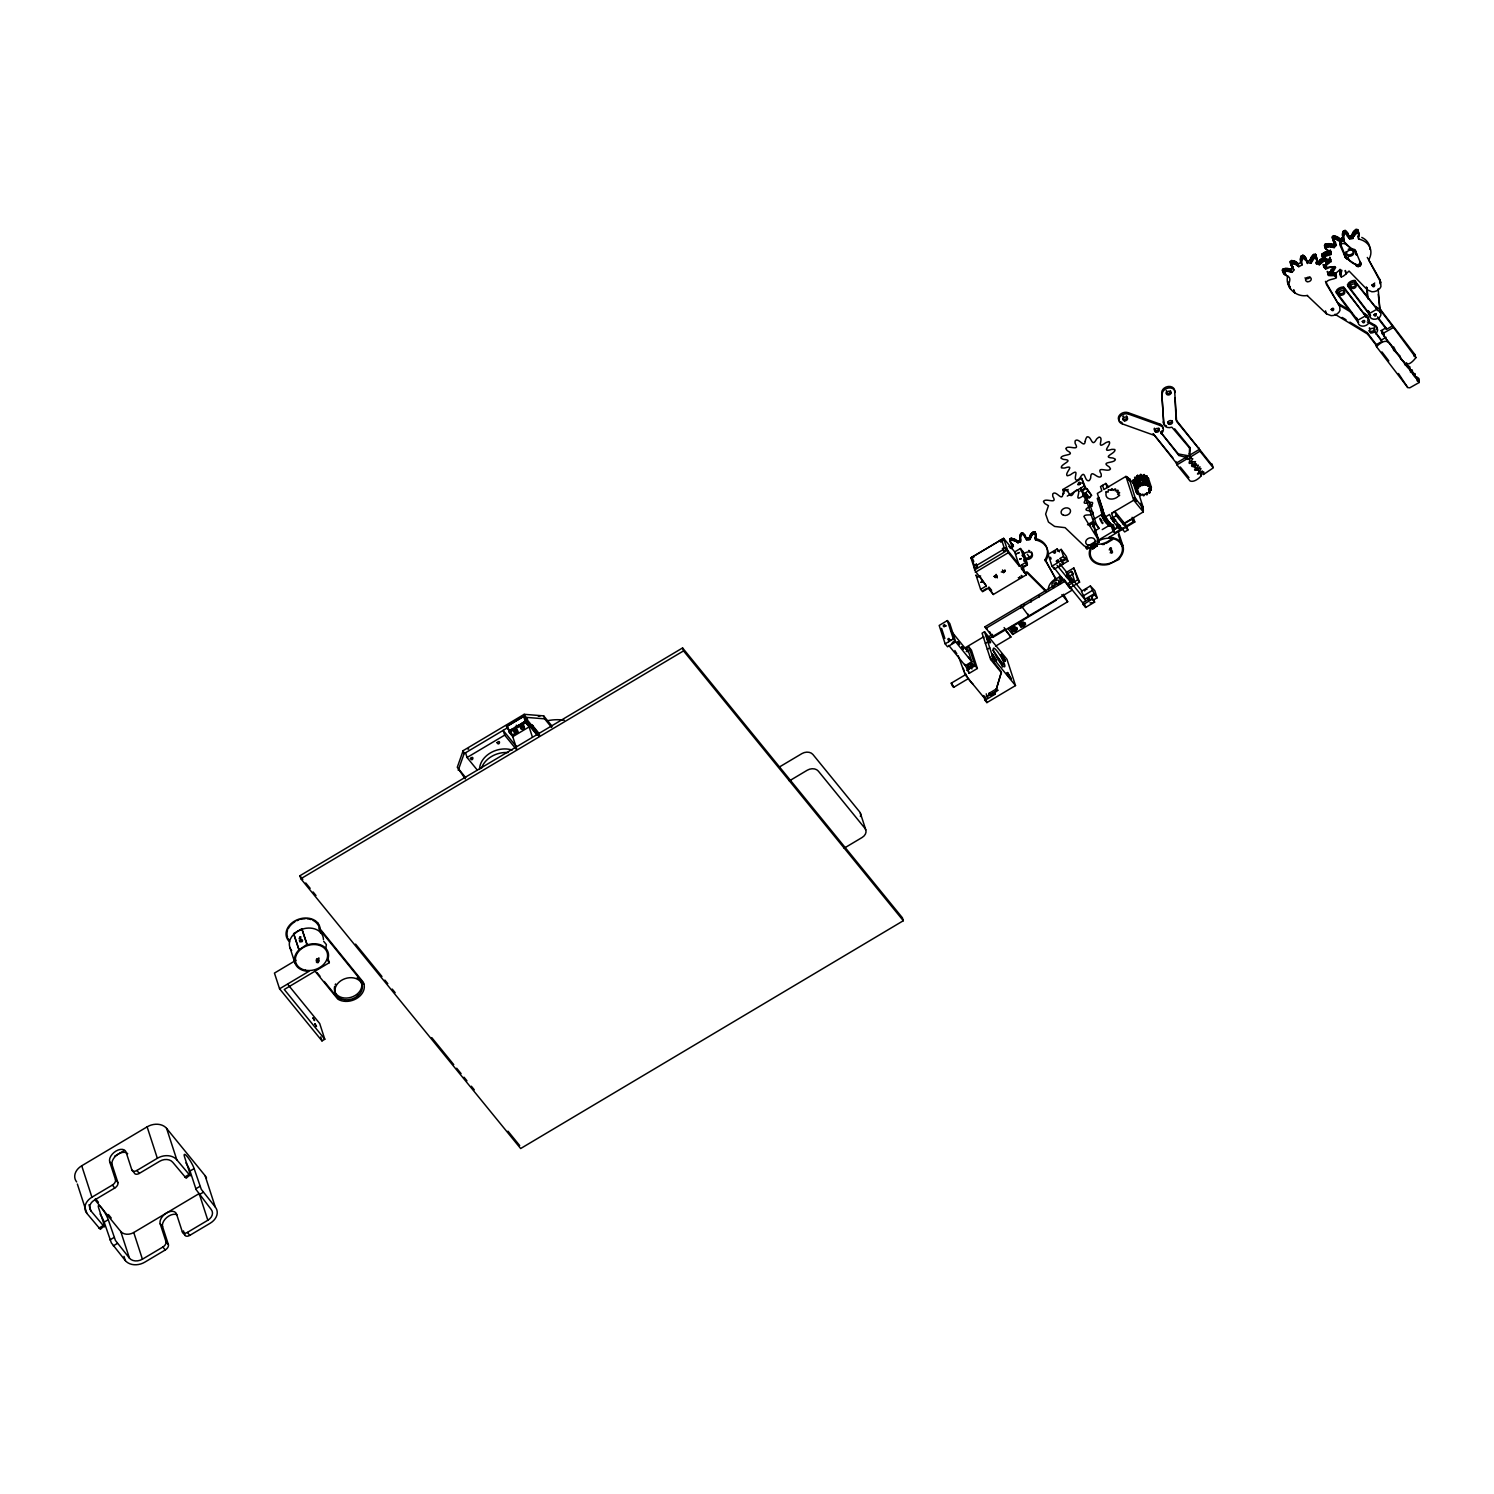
<?xml version="1.0" encoding="UTF-8"?>
<svg xmlns="http://www.w3.org/2000/svg" width="1494" height="1494" viewBox="0 0 1494 1494"><rect width="100%" height="100%" fill="white"/><g stroke="black" fill="none" stroke-linecap="round" stroke-linejoin="round"><path stroke-width="1.5" d="M1290.2 261.357L1291.843 267.258L1294.234 269.928L1292.03 272.356L1291.077 269.387L1293.281 266.959C1284.616 260.572 1298.473 257.958 1298.753 266.679L1301.909 265.054L1300.471 260.143M531.845 725.729L533.041 725.542M1340.435 269.966C1338.605 282.385 1345.048 274.672 1349.045 271.03L1367.365 289.873L1371.903 291.778A7.806 5.976 -18 0 0 1380.904 286.699L1380.717 282.347L1368.691 259.881A20.58 15.743 -18 0 0 1358.644 239.059C1359.521 219.991 1350.875 252.094 1345.067 230.412C1339.576 231.421 1345.87 238.779 1339.95 239.04L1333.544 235.66L1334.497 238.629L1340.921 242.009L1340.417 245.968L1345.59 257.827L1358.681 266.474L1360.978 263.952L1355.992 252.056M1022.494 532.854L1026.509 539.876L1029.964 539.502L1029.478 538.027L1026.023 538.4L1022.512 532.854L1020.458 534.161L1020.066 538.643M1020.551 540.137L1020.85 533.339M1342.452 235.324L1344.04 240.497L1343.423 230.879M965.778 674.522L951.248 683.169L951.939 685.279L953.639 687.352L968.168 678.706M995.826 661.244L991.867 654.671L992.109 656.352M1004.752 661.151L1000.812 654.577L1001.055 656.258M1307.175 295.495L1326.504 313.852L1331.117 315.645A7.806 5.976 -18 0 0 1339.987 310.416L1339.688 306.083L1326.429 284.327C1324.057 277.716 1341.799 280.162 1334.142 275.512L1333.19 272.562L1335.524 273.383L1334.553 275.307M1035.734 535.618C1036.593 528.409 1029.123 533.601 1029.478 538.027M1055.716 579.149L1045.819 560.736A20.58 15.743 -18 0 0 1035.622 539.969L1034.968 531.808M1297.8 263.728C1303.478 263.747 1297.95 256.576 1302.619 255.362C1306.82 255.269 1305.009 263.187 1310.014 260.329L1312.778 255.213L1315.598 254.335L1317.26 259.788L1316.401 263.766L1319.389 264.737C1335.86 250.824 1317.166 274.149 1329.343 267.519C1344.6 265.596 1316.419 277.193 1334.142 275.512M1317.148 258.91L1314.925 257.155L1310.966 263.28C1306.727 264.083 1300.396 250.899 1301.909 265.054M1352.985 238.573C1348.428 233.792 1359.615 224.399 1358.195 233.699M1198.898 447.901L1199.962 451.151L1213.277 467.865L1203.51 474.476L1203.865 472.029L1199.271 472.141L1200.989 468.5L1196.563 468.911L1198.393 465.194L1193.669 465.362L1195.499 461.646L1190.793 461.833L1192.81 458.789L1190.27 458.191L1189.205 454.942L1189.672 447.248L1174.658 428.815M1190.158 448.723L1189.766 455.11L1199.383 449.377L1176.6 421.42L1174.639 391.017A6.574 5.024 -18 0 0 1168.14 386.498A6.574 5.024 -18 0 0 1161.753 392.735L1163.733 423.325A6.574 5.024 -18 0 0 1171.875 427.191L1190.158 448.723L1189.672 447.248M1189.28 453.616L1191.054 457.743M1330.706 259.62L1323.479 258.779L1321.704 254.111M1322.676 257.061C1343.648 252.15 1317.708 246.809 1323.479 258.779M1315.934 255.1L1315.971 259.526M320.631 933.078L320.146 929.007L363.359 982.305A15.967 12.213 -18 0 1 363.714 984.173M1330.949 270.844L1331.173 269.555L1333.096 275.326M974.013 557.057L973.64 555.88L972.389 558.028L974.798 569.681L970.951 557.822L1003.651 538.344L1016.63 554.274M1139.082 494.738L1143.19 507.381L1143.284 511.919L1123.04 523.964M1287.679 275.755C1284.728 287.539 1296.4 297.717 1307.549 295.438M1340.491 269.984L1341.855 270.377L1340.697 274.989M1340.697 274.074L1339.782 270.601M1029.964 539.502L1032.279 534.591L1035.454 533.283M1149.316 489.229L1150.679 487.94A3.025 2.316 -18 0 0 1151.388 487.361L1151.164 486.988A3.081 2.372 -18 0 0 1150.231 486.951L1148.531 486.652L1149.596 485.737A3.025 2.316 -18 0 0 1149.969 485.008L1149.54 484.766A3.081 2.372 -18 0 0 1148.625 485.064L1147.56 485.793L1143.881 474.606A3.081 2.372 -18 0 0 1143.153 475.185L1145.412 485.064L1140.482 474.532A3.081 2.372 -18 0 0 1140.09 475.279C1137.083 481.89 1147.971 494.383 1140.053 475.409M1020.888 608.133L1021.112 606.471M1023.465 606.62L1024.38 604.528M1031.159 602.026L1031.383 600.364M1038.872 597.432L1039.096 595.77M1340.081 242.868L1344.917 254.615M1111.443 525.328A9.674 1.774 59.2 0 1 1106.568 521.817A9.674 1.774 59.2 0 1 1101.115 510.369L1097.268 498.454L1098.912 497.483L1102.759 509.342A9.674 1.774 59.2 0 0 1104.72 514.982M1102.759 509.398L1101.115 510.313M325.729 948.522L326.383 944.6L323.675 941.295M1378.271 294.337L1379.914 309.65L1392.389 325.972L1386.451 329.352L1378.028 318.334A5.789 4.426 -18 0 1 1369.643 315.57L1368.616 311.013L1368.691 312.601A5.789 4.426 -18 0 0 1370.297 315.608M1360.455 262.309C1357.654 270.078 1344.619 257.472 1344.376 252.953M1341.313 243.765L1344.656 243.447L1355.263 251.309L1356.421 255.026L1355.88 253.364M980.624 575.937L979.336 577.02L979.392 575.806M1079.004 484.915L1081.058 483.178M1084.663 591.008L1085.372 589.775M1144.647 485.008L1141.472 474.98A3.025 2.316 -18 0 0 1141.043 474.382M1331.098 253.457C1331.901 249.815 1322.19 250.805 1325.197 244.12C1328.315 243.503 1334.291 242.794 1334.217 247.63L1335.001 242.738L1335.169 246.51M1024.23 572.557L1026.229 571.959L1045.949 591.643M1143.993 474.55L1147.317 483.552A3.025 2.316 -18 0 1 1147.336 484.28L1147.504 485.755M1139.082 476.605L1138.353 475.69A3.025 2.316 -18 0 0 1137.625 475.353L1137.158 475.671A3.081 2.372 -18 0 0 1137.177 476.437M1137.195 475.578L1140.053 484.579A3.081 2.372 -18 0 0 1140.071 485.326L1140.557 486.204L1137.233 476.567M1137.42 494.084L1133.218 480.041A3.025 2.316 -18 0 1 1134.095 479.742C1137.289 478.566 1140.781 489.546 1136.99 488.631A3.025 2.316 -18 0 0 1136.094 488.93L1136.075 489.397A3.081 2.372 -18 0 0 1136.841 489.752L1138.073 490.648L1136.691 491.171A3.025 2.316 -18 0 0 1136 491.731L1136.224 492.105A3.081 2.372 -18 0 0 1137.158 492.142L1138.839 492.46L1137.793 493.375A3.025 2.316 -18 0 0 1137.42 494.084L1137.849 494.327A3.081 2.372 -18 0 0 1138.764 494.028L1140.576 493.692L1140.053 494.813A3.025 2.316 -18 0 0 1140.071 495.56L1140.613 495.597A3.081 2.372 -18 0 0 1141.341 495.018L1142.91 494.103L1143.022 495.224A3.025 2.316 -18 0 0 1143.452 495.821L1144.012 495.672A3.081 2.372 -18 0 0 1144.404 494.925L1145.412 493.599L1146.141 494.514A3.025 2.316 -18 0 0 1146.869 494.85L1147.336 494.533A3.081 2.372 -18 0 0 1147.299 493.767L1146.832 492.908M1144.423 474.662L1144.292 474.606A3.025 2.316 -18 0 1 1144.441 475.391L1143.918 476.53L1145.693 476.194A3.081 2.372 -18 0 1 1146.645 475.876L1151.276 490.163A3.025 2.316 -18 0 1 1150.38 490.462L1148.961 490.48L1149.465 491.75A3.081 2.372 -18 0 1 1149.932 492.404L1149.764 492.721A3.025 2.316 -18 0 1 1148.755 492.796L1146.888 492.852M1379.933 283.729L1379.765 279.378L1367.309 257.454M1189.448 457.257L1188.682 455.819L1178.355 453.971L1160.633 432.196L1178.841 455.465L1185.975 457.351L1176.376 463.084L1153.107 433.633L1173.033 458.098M1195.293 463.943L1194.602 464.914M972.389 558.028L972.052 559.111L971.474 557.337M994.78 694.411L1001.335 672.281L994.78 694.411L984.976 700.256L986.899 702.61L1015.509 685.578L1006.975 659.302L984.527 631.738L982.081 633.213L990.615 659.47L1001.522 672.879M552.07 726.196L543.667 715.869L524.189 714.319L463.14 750.66L457.276 767.3L465.288 778.897M458.228 770.269L464.111 753.63L463.14 750.66M1090.396 548.41L1089.817 549.867A17.424 13.334 -18 0 0 1108.716 564.358L1119.099 559.372L1119.977 557.654A17.424 13.334 -18 0 0 1110.64 537.485L1108.847 537.429L1134.786 521.985L1133.348 517.578M1212.082 465.138L1176.114 419.926L1174.975 397.684M1045.408 561.258L1045.333 559.242A20.58 15.743 -18 0 0 1035.155 538.475L1035.305 537.448L1035.79 538.923M1145.412 485.027L1146.029 484.075A3.081 2.372 -18 0 1 1146.757 483.496L1147.317 483.552M302.516 940.921C301.302 943.928 300.331 938.269 302.535 940.342M972.445 667.183C972.706 663.093 967.496 669.966 971.94 667.781M1065.838 490.723L1068.098 489.378L1067.426 491.489M1135.533 479.723L1135.01 478.453M1138.428 488.631L1135.944 478.976M1419.225 382.464L1416.536 377.048L1419.225 382.464L1409.813 387.805L1407.796 387.6L1376.497 346.664C1391.605 331.817 1391.4 352.379 1399.897 355.665C1399.131 360.035 1405.256 360.764 1404.827 364.76C1408.581 366.385 1413.641 377.067 1408.244 366.217M1406.601 364.872L1406.62 362.725M1412.558 371.408L1412.147 369.933L1409.664 369.578M1414.874 375.704L1415.117 373.687L1412.633 373.332M1334.684 266.642L1335.636 267.426L1331.92 273.813L1335.263 273.682L1339.894 269.76L1340.79 273.178M1325.383 248.359L1328.894 246.659L1334.217 247.63M1135.496 497.95L1134.189 497.838L1136.224 501.386L1129.333 478.976L1125.953 476.399L1103.879 489.528L1102.535 485.382M1143.19 507.381L1142.219 506.205L1143.433 510.238M1288.612 284.346C1293.057 272.972 1283.906 278.911 1282.319 270.078L1285.288 268.434L1291.077 269.387M1369.755 314.973L1347.849 286.269L1348.167 283.487A7.04 5.378 -18 0 1 1354.442 280.386L1376.161 307.913M1347.849 286.269L1348.652 284.962A7.04 5.378 -18 0 1 1354.927 281.88L1378.215 310.659A5.789 4.426 -18 0 1 1378.103 318.483M1343.76 287.072L1366.655 317.382A5.789 4.426 -18 0 1 1366.487 325.206A5.789 4.426 -18 0 1 1358.065 322.274L1336.402 292.899L1336.719 290.097A7.04 5.378 -18 0 1 1343.013 287.035L1364.582 314.618M1336.402 292.899L1337.205 291.591A7.04 5.378 -18 0 1 1343.498 288.51L1344.226 288.566M1011.251 629.908L1012.745 627.629L1015.771 627.219L1017.321 629.105L1015.827 631.402L1012.783 631.794L1010.766 628.432L1012.783 631.794M1012.297 630.319L1015.341 629.908L1016.835 627.629L1017.321 629.105M1019.431 625.052L1020.925 622.755L1023.95 622.344L1025.5 624.231L1024.006 626.528L1020.962 626.938L1018.945 623.558L1020.962 626.938M1020.477 625.444L1023.521 625.052L1025.015 622.755L1025.5 624.231M1292.03 272.356C1289.621 271.366 1283.944 270.059 1283.495 273.346M1189.635 457.519L1199.962 451.151M944.115 626.733C947.215 621.074 939.091 628.582 946.43 625.855M1061.188 564.097L1059.993 565.106M1382.734 332.172L1382.436 333.778L1384.247 334.152M1011.251 548.615L1012.988 544.75L1011.139 543.162M1146.813 485.419L1144.497 478.304M1324.58 260.684L1323.628 257.734L1320.696 259.47L1318.436 261.767L1319.389 264.737M1146.776 475.858L1147.075 476.119A3.025 2.316 -18 0 1 1146.701 476.829L1146.309 477.277M1142.91 485.177L1142.966 484.205A3.081 2.372 -18 0 1 1143.377 483.44L1143.937 483.272A3.025 2.316 -18 0 1 1144.348 483.869M1002.511 569.942L1003.501 572.762L1005.182 570.764L1002.567 571.119L1004.36 571.604L1004.902 569.868M1333.264 244.661L1334.161 243.597L1334.945 246.771M951.491 643.877L953.452 641.58M1083.169 493.356L1085.746 492.964L1087.707 490.648L1087.09 488.762L1084.513 489.154L1082.552 491.451L1087.016 498.081L1089.593 497.67L1091.554 495.373L1087.09 488.762M972.071 663.299L972.687 665.185L970.726 667.482L968.149 667.893L967.533 665.988L969.494 663.691L972.071 663.299L973.266 664.774L970.689 665.166L968.728 667.463L969.345 669.368M1137.886 487.324A3.081 2.372 -18 0 1 1137.457 486.689L1134.824 477.37A3.025 2.316 -18 0 1 1135.72 477.408L1140.501 486.26M1137.42 486.596L1137.718 486.26A3.025 2.316 -18 0 1 1138.615 486.297L1139.941 486.671M1011.681 546.057L1010.766 547.14L1008.711 546.449M1018.292 577.655L1020.066 578.215L1022.4 576.049M324.796 1039.245L284.271 989.495L329.352 962.659L327.429 960.306L328.008 958.849A17.424 13.334 -18 0 0 309.109 944.357L307.26 944.899L301.807 928.764L293.627 933.619L299.08 949.773L297.848 951.062A17.424 13.334 -18 0 0 307.185 971.231L308.997 971.287L279.565 988.804L321.994 1040.907L324.796 1039.245L319.697 1023.521L287.856 984.453M1149.67 492.833L1148.513 489.266M1012.185 547.514L1012.484 544.432M989.607 695.326L989.009 693.328L988.617 695.494L997.843 690.265M1092.207 602.773L1089.948 602.848M1013.007 546.655L1012.951 544.768M1336.009 245.651L1335.505 242.271M1329.847 257.155C1334.235 265.26 1312.703 268.976 1334.646 266.604M1200.055 466.856L1198.879 467.529M1120.5 525.795L1118.595 528.073L1120.519 530.426L1119.155 526.28M953.639 687.352L952.948 685.26M1010.616 542.434C1007.292 532.704 1018.852 544.694 1020.346 539.483M1013.474 546.225C1001.466 530.949 1025.706 550.184 1019.916 537.784M1335.001 241.953L1332.443 238.33L1333.526 235.66M1336.458 245.24L1333.395 241.3L1334.497 238.629M1161.099 433.69L1161.566 433.335A6.574 5.024 -18 0 0 1160.147 425.454L1159.68 423.979L1128.231 412.699A6.574 5.024 -18 0 0 1120.22 414.417A6.574 5.024 -18 0 0 1119.342 420.897M1021.205 622.214C1018.236 624.809 1025.22 624.922 1023.035 622.158M1176.936 464.858L1186.553 459.125C1194.714 457.145 1184.219 466.203 1192.604 462.58C1189.093 470.349 1196.078 463.401 1195.667 468.182C1191.017 473.374 1203.398 466.296 1197.497 474.028C1208.011 470.629 1195.686 483.813 1190.027 480.919L1176.936 464.858L1175.89 461.59M1291.152 264.326L1294.532 263.784L1298.753 266.679M1327.195 263.934C1322.713 259.639 1331.378 260.535 1329.977 257.659M1376.497 346.664L1375.918 344.89L1381.838 341.51L1375.955 333.274A5.603 4.277 -18 0 0 1376.086 327.093L1367.271 321.92M300.985 936.943C298.202 941.5 301.639 933.246 299.08 938.792M300.929 940.174L299.921 941.892M316.747 958.625C314.319 966.618 321.509 950.595 318.035 962.566C313.124 962.864 321.677 958.14 318.035 962.566M1109.015 524.375L1108.025 526.093L1109.631 526.261M1110.266 548.149L1109.276 549.867L1111.499 549.531L1111.293 547.868L1110.266 548.149L1110.882 550.035M1111.237 551.099L1110.229 552.817L1112.47 552.481L1112.246 550.819L1111.237 551.099L1111.853 552.985M1414.146 356.394L1414.818 354.452L1379.448 308.175M517.727 731.948L512.274 735.179L508.912 731.052L516.663 726.42L516.289 725.244L517.484 725.935L525.253 721.303L528.615 725.43L527.027 720.5L523.647 716.373L507.306 726.14L509.398 732.527L512.759 736.673L516.663 748.681M512.759 735.197L506.503 726.626L524.674 715.794L527.569 719.361M464.111 753.63L506.97 728.101M517.391 729.95A1.942 1.475 -18 0 1 515.019 731.724A1.942 1.475 -18 0 1 513.843 729.67L513.002 728.624L508.912 731.052L512.274 735.179M513.843 729.67L514.328 731.145A1.942 1.475 -18 0 0 515.355 733.181A1.942 1.475 -18 0 0 517.858 731.687A1.942 1.475 -18 0 0 515.972 730.174L514.627 727.653L519.538 724.721L520.398 725.767A1.942 1.475 -18 0 0 520.211 726.943M519.538 724.721L520.864 727.242A1.942 1.475 -18 0 0 521.892 729.296A1.942 1.475 -18 0 0 524.394 727.802A1.942 1.475 -18 0 0 522.508 726.271L521.182 723.75L525.272 721.322L528.633 725.449M477.24 770.008L467.062 757.514L504.692 735.123L503.142 730.379L516.214 746.421M509.398 732.527L513.488 730.099L513.002 728.624M515.113 729.128L520.024 726.215M521.667 725.225L525.739 722.797L523.647 716.373M512.759 736.673L529.119 726.924L525.739 722.797M299.883 875.764L682.571 647.948L902.376 917.746L903.328 920.715L520.659 1148.531L300.854 878.733L299.883 875.764L302.815 879.368M300.854 878.733L683.524 650.898L682.571 647.948M1064.139 493.375L1062.888 489.509L1081.693 478.323L1085.634 487.791L1079.994 491.152M299.08 949.773L306.905 944.469L301.807 928.764M1067.276 496.101L1084.196 486.017L1081.693 478.323M296.036 960.231L274.448 973.098L279.565 988.804M1002.549 538.83L1003.128 540.604L1000.663 542.079L1000.084 540.286M1108.716 487.007L1105.803 483.44L1100.499 486.596L1101.844 490.76L1097.343 493.431L1105.056 517.148L1114.673 528.951L1119.678 525.664L1119.323 524.618M974.704 565.143L976.329 564.172L977.393 566.543L974.947 568M1006.004 549.512L1003.557 550.969L1002.493 548.597L1005.443 547.719L1019.039 564.358M974.368 566.226L976.815 564.769M1005.443 547.719L1002.493 548.597M977.393 566.543L976.721 565.367L1002.885 549.773L1003.557 550.969M1007.498 550.203L974.499 569.98L986.339 585.947L980.624 589.346L982.548 591.717L988.262 588.3L993.305 594.5L1026.341 574.817L1020.533 566.263M975.283 572.351L1008.319 552.687L1003.651 538.344L970.951 557.822L973.827 561.352M1022.886 555.581L1024.324 554.722L1023.558 552.35L1020.439 548.503L1014.706 551.921L1019.375 566.263L1026.639 561.837L1025.444 560.362L1023.988 561.221M1024.716 555.899L1023.278 556.758L1022.064 555.282L1023.521 554.423L1024.716 555.899L1026.247 560.642L1025.052 559.167L1023.614 560.026M1101.489 512.199L1103.114 511.209M1093.608 519.314L1103.244 513.562M1087.483 524.767L1093.309 521.313L1085.615 497.577L1089.929 502.899M1089.219 525.496L1092.842 523.33L1094.486 525.346L1092.357 526.616M1105.056 517.148L1109.538 514.478L1112.825 520.976L1114.524 518.717M1111.648 513.506L1114.916 511.546L1126.551 525.832L1127.914 529.978L1124.646 531.939L1112.937 517.41L1110.901 518.623M983.257 590.485L987.067 588.225M1021.691 567.608L1027.405 564.209L1026.639 561.837M1136.224 501.386L1136.448 499.127M1022.363 550.875L1027.013 565.218L1021.298 568.635L1026.341 574.817M1057.136 548.952L1048.134 554.311L1051.981 566.17L1054.39 569.121L1063.392 563.761L1060.217 558.439L1063.485 556.496L1061.17 549.381L1057.901 551.323L1057.136 548.952L1059.526 551.902M1114.916 511.546L1116.279 515.71L1112.993 517.652L1111.592 513.245L1134.768 499.612M1095.195 530.706L1099.08 528.39L1096.11 523.647L1089.556 503.497L1091.965 506.447L1091.386 504.673M1108.212 524.02L1109.855 523.049M1113.777 522.153L1113.441 521.107L1115.701 519.893L1113.777 522.153L1117.624 526.878L1116.802 523.946M947.364 620.57L939.184 625.444L945.142 643.839L947.551 646.79L955.73 641.916L949.773 623.521L947.364 620.57L953.34 638.965L971.81 661.749L965.255 665.652L948.765 645.408M1102.236 529.586L1109.108 525.496M1051.981 566.17L1060.983 560.81L1060.217 558.439M1061.898 560.399L1065.502 558.252L1067.911 561.202L1058.91 566.562M1123.283 527.774L1114.711 532.891L1112.787 530.519L1119.66 526.448M1124.627 523.479L1131.593 519.333L1133.516 521.686L1126.551 525.832M1062.608 561.389L1065.876 559.447L1065.502 558.252M1096.073 541.202L1085.559 547.458L1086.997 549.232L1099.267 541.93L1092.917 522.358M1098.127 540.305L1113.553 531.117M1090.881 546.916L1091.853 548.093L1096.391 545.459M1097.063 545.721L1092.73 548.896L1097.063 545.721L1095.868 543.984M1106.102 543.424L1112.638 539.521M945.142 643.839L953.34 638.965M1065.969 572.613L1073.812 567.944L1079.583 582.156L1069.779 588.001L1053.812 567.328L1054.39 569.121M1067.855 573.603L1071.534 571.418L1073.458 573.789L1069.779 575.974M1064.045 579.261L1060.777 581.203L1059.227 576.46L1061.804 579.616M985.013 626.752L1064.288 579.56L1072.076 590.186L992.8 637.378L985.013 626.752L987.291 629.553M76.661 1181.941A14.51 11.112 -18 0 1 81.722 1165.787L147.122 1126.849A14.51 11.112 -18 0 1 166.6 1128.4L205.07 1175.629A14.51 11.112 -18 0 1 206.527 1178.168M985.592 628.526L1064.867 581.334M1067.276 583.855L1074.223 579.728L1071.534 571.418M1067.855 585.648L1077.66 579.803L1073.812 567.944M965.031 647.873L983.724 636.761L983.706 637.994M965.74 649.087L969.008 647.145L971.417 650.095L977.375 668.472L969.195 673.346L964.807 664.27M114.515 1156.3L124.133 1150.585M988.711 636.724L992.558 634.427M989.289 638.498L1004.678 629.347L1010.915 637.023L995.527 646.174M985.386 643.372L987.833 641.916M779.924 766.683L801.886 753.611A8.236 6.293 -18 0 1 812.923 754.489L859.554 811.746A8.236 6.293 -18 0 1 860.413 816.508M1090.396 585.965L1081.413 591.325L1085.933 600.793L1082.664 602.754L1083.243 604.528L1085.652 607.479L1094.635 602.119L1091.46 596.797L1094.728 594.855L1090.396 585.965L1094.822 590.69L1097.138 597.805L1093.869 599.748M987.31 649.311L989.756 647.836M1056.277 600.177L1008.301 629.03L1012.727 634.464L1067.687 601.746L1063.504 594.257M1082.945 596.069L1091.946 590.709M1085.354 599.019L1094.355 593.66M966.786 670.395L974.966 665.521L969.008 647.145M990.615 659.47L993.062 658.014L984.527 631.738M1083.243 604.528L1092.226 599.169L1091.46 596.797M789.318 780.914L807.264 770.213A8.236 6.293 -18 0 1 818.32 771.091L864.951 828.348A8.236 6.293 -18 0 1 862.094 837.499L844.129 848.2M165.983 1241.626A4.837 2.988 -39.2 0 1 162.865 1247.023L142.416 1259.199A9.674 7.395 -18 0 1 129.436 1258.153L115.43 1240.45L108.259 1219.702A9.674 1.774 59.2 0 0 101.517 1207.862A9.674 1.774 59.2 0 0 98.641 1207.899L104.431 1225.678L100.322 1229.357L86.876 1213.371A14.51 11.112 -18 0 1 91.918 1197.217L112.367 1185.059A4.837 2.988 -39.2 0 0 115.486 1179.644L109.716 1161.865A9.674 5.976 -39.2 0 1 115.972 1151.071A9.674 5.976 -39.2 0 1 126.075 1152.135L131.845 1169.914L134.255 1172.865A4.837 2.988 -39.2 0 0 139.297 1173.406L159.746 1161.23A9.674 7.395 -18 0 1 172.725 1162.257L186.171 1178.243L190.28 1174.564L184.509 1156.786A9.674 1.774 59.2 0 1 187.385 1156.748A9.674 1.774 59.2 0 1 194.127 1168.588L201.279 1189.336L215.285 1207.04A14.51 11.112 -18 0 1 210.243 1223.194L189.794 1235.37A4.837 2.988 -39.2 0 1 184.733 1234.847L182.343 1231.896L176.553 1214.099A9.674 5.976 -39.2 0 0 166.45 1213.035A9.674 5.976 -39.2 0 0 160.194 1223.829L165.983 1241.626L168.392 1244.577A4.837 2.988 -39.2 0 1 165.255 1249.974L144.825 1262.15A14.51 11.112 -18 0 1 125.347 1260.6L111.34 1242.877L104.169 1222.129A9.674 1.774 59.2 0 0 100.098 1214.043M131.845 1169.914A4.837 2.988 -39.2 0 0 136.906 1170.456L157.337 1158.28A14.51 11.112 -18 0 1 176.815 1159.83L190.261 1175.797L190.28 1174.564M109.716 1161.865L112.125 1164.816L117.895 1182.594A4.837 2.988 -39.2 0 1 114.777 1188.01L94.327 1200.168A9.674 7.395 -18 0 0 90.966 1210.943L104.393 1226.91L104.431 1225.678M989.009 693.328L996.647 688.79M104.169 1222.129L108.259 1219.702M182.343 1231.896A4.837 2.988 -39.2 0 0 187.385 1232.419L207.834 1220.243A9.674 7.395 -18 0 0 211.196 1209.486L196.144 1189.672L190.037 1171.016L194.127 1168.588M986.768 696.746L997.805 690.172M991.157 695.438L994.836 693.253M98.903 1228.124L102.993 1225.696M184.752 1177.011L188.842 1174.583M109.958 1239.927L114.048 1237.48M195.807 1188.813L199.897 1186.367M94.664 1199.439L120.753 1231.486A9.674 7.395 -18 0 0 133.75 1232.513L199.169 1193.575L207.834 1220.243M113.32 1245.847L117.41 1243.4M199.169 1194.733L203.259 1192.287M1392.389 325.972L1415.864 357.701C1403.258 373.873 1402.175 354.377 1393.79 350.548C1391.624 342.948 1384.378 339.698 1381.184 330.585L1385.984 327.858L1377.543 316.84M1382.249 333.853L1392.968 327.746M1381.838 341.51L1381.371 340.034L1386.152 337.308M1325.757 265.558L1323.833 265.26L1324.786 268.229M1344.04 240.497L1340.921 242.009L1339.95 239.04M1140.071 484.467L1140.501 484.243A3.025 2.316 -18 0 1 1141.248 484.598L1141.976 485.494M1094.374 531.603L1095.718 529.698M1196.414 463.794L1195.331 465.325M1013.399 626.92C1010.056 631.682 1019.487 626.434 1012.26 626.733M1134.674 481.871L1133.815 482.263A3.025 2.316 -18 0 0 1133.106 482.842L1133.33 483.216A3.081 2.372 -18 0 0 1134.263 483.253L1134.674 483.197M1021.336 534.815L1022.96 534.348M1344.395 233.848L1346.038 233.381M1102.255 544.507L1104.458 544.395M1086.045 589.383L1086.978 589.346M1146.701 478.173L1147.336 478.061A3.081 2.372 -18 0 1 1148.27 478.099L1148.494 478.472A3.025 2.316 -18 0 1 1148.046 478.864M1331.976 272.356L1327.643 272.58L1327.326 271.404L1328.614 275.531M1194.378 467.417L1195.63 466.894L1196.694 470.143M966.282 651.515L968.859 651.123L967.645 649.647L968.261 651.533M1345.086 230.412L1351.08 238.704M1381.184 330.585L1382.697 331.014M1001.26 571.997L1005.014 571.511M1350.128 235.753L1352.033 235.622M1149.334 489.21L1150.548 489.341A3.081 2.372 -18 0 1 1151.295 489.715L1151.388 489.789M538.232 716.074L539.857 716.205M1134.842 480.993L1134.114 480.9A3.081 2.372 -18 0 1 1133.199 480.489L1133.199 480.489M524.189 714.319L525.141 717.288L544.619 718.838L551.641 727.447M1127.447 477.09L1134.226 484.28M1341.351 274.261L1339.726 271.124M1415.658 377.03C1422.979 377.907 1416.779 385.732 1416.536 377.795C1412.54 376.619 1414.351 373.164 1410.355 371.987M1367.888 310.845L1368.859 313.815L1376.628 309.389L1375.675 306.419L1377.263 307.689A5.789 4.426 -18 0 1 1379.821 312.47M1358.7 322.312A5.789 4.426 -18 0 1 1357.094 319.305L1356.309 317.531L1357.28 320.5L1365.068 316.112L1364.115 313.142L1365.684 314.412A5.789 4.426 -18 0 1 1367.645 320.351M1106.214 521.966L1103.394 516.364M1318.922 263.243L1315.915 262.29L1316.401 263.766M1153.592 435.109L1122.368 423.904A6.574 5.024 -18 0 1 1119.66 417.125A6.574 5.024 -18 0 1 1128.717 414.174L1160.147 425.454M1113.441 521.107L1112.769 519.053M951.248 683.169L952.294 684.215M996.162 574.368L996.741 575.956L994.35 576.516M1354.124 249.218L1353.975 250.525M1368.709 321.583L1375.601 325.599A5.603 4.277 -18 0 1 1376.945 329.67M1338.176 303.319L1349.624 310.173M1338.661 304.795L1352.014 312.788M1342.191 317.438L1346.038 319.772M1349.866 322.106L1367.159 332.602L1376.404 344.684M1334.982 314.244L1367.645 334.096L1375.918 344.89M1061.319 579.298L1060.292 578.608L1060.908 580.512M1078.201 484.224C1083.038 484.616 1078.556 479.462 1078.201 484.224A2.895 1.793 -39.2 0 0 1077.94 484.784M948.69 641.654C951.585 634.875 943.797 641.262 950.987 639.731M1027.293 572.034L1045.464 590.167M1294.962 293.123L1294.009 290.153M1344.581 242.196L1352.5 250.152M1065.95 576.254L1066.921 577.562M988.3 640.795L987.048 638.293L987.907 640.31M995.396 661.244L992.968 658.014L1015.509 685.578M1282.319 270.078L1283.813 271.703M1097.231 546.225L1095.382 544.227M1134.618 485.289L1134.525 485.195A3.025 2.316 -18 0 1 1134.749 484.71M1112.246 518.306L1112.825 520.976M986.563 636.724L989.85 642.868L988.057 641.299M956.87 653.756L955.693 652.094M1186.964 456.268L1188.066 459.554M1180.241 466.95L1188.963 477.65M1129.333 478.976L1130.286 480.153L1129.912 478.958M1128.026 478.864L1129.464 480.638L1128.885 478.864M1136.841 500.303L1142.611 507.4M1134.189 497.838L1135.645 499.612M1132.863 519.632L1134.786 521.985M1116.279 515.71L1127.914 529.978M1084.196 486.017L1085.634 487.791M1087.707 490.648L1091.554 495.373M1085.746 492.964L1089.593 497.67M1093.309 521.313L1099.08 528.39M1062.888 489.509L1064.326 491.283M1099.267 541.93L1092.17 522.769M1061.17 549.381L1066.361 556.459L1067.911 561.202M1063.485 556.496L1065.876 559.447M1094.728 594.855L1097.138 597.805M1077.66 579.803L1079.583 582.156M1060.983 560.81L1063.392 563.761M1092.226 599.169L1094.635 602.119M1059.769 563.705L1081.88 590.84M1057.08 565.386L1070.339 581.614M1072.468 584.266L1085.933 600.793M1082.664 602.754L1069.2 586.227L1069.779 588.001M1061.879 594.631L1067.687 601.746M1023.129 553.247L1024.324 554.722M1026.21 562.734L1027.405 564.209M1027.013 565.218L1020.439 548.503M1008.319 552.687L1019.375 566.263M988.972 587.086L991.624 590.335M980.045 576.777L986.339 585.947M988.767 587.478L993.305 594.5M977.879 577.356L975.956 575.003L980.624 589.346M1004.099 627.573L1010.915 637.023M998.235 657.976L1003.632 664.587M1001.055 671.404L990.092 657.061M951.062 630.935L968.915 652.859L971.81 661.749M968.486 657.211L969.923 658.985M974.966 665.521L977.375 668.472M972.687 665.185L973.883 666.66M969.494 663.691L970.689 665.166M970.726 667.482L971.922 668.957M967.533 665.988L968.728 667.463M683.524 650.898L903.328 920.715M531.901 724.683L539.147 733.554M525.141 717.288L539.614 735.048M527.569 722.181L539.11 736.355M529.38 724.963L537.616 735.067M531.136 727.821L536.626 734.581M521.182 723.75L522.508 726.271M514.627 727.653L515.972 730.174M513.488 730.099L514.328 731.145M506.503 726.626L509.398 730.174M504.692 735.123L516.308 749.39M458.677 769.018L465.717 777.664M305.747 882.954L310.154 888.351M313.086 891.955L316 895.541M355.572 944.115L381.941 976.497M384.873 980.083L387.805 983.687M392.212 989.084L395.144 992.67M431.766 1037.639L453.746 1064.624M456.678 1068.229L461.086 1073.626M464.018 1077.211L466.95 1080.816M471.338 1086.213L474.27 1089.817M507.979 1131.182L519.688 1145.562M320.724 930.781L363.938 984.098A15.967 12.213 -18 0 1 356.338 998.664A15.967 12.213 -18 0 1 337.793 999.112L314.823 970.913M317.12 972.669L319.996 976.18M324.291 981.483L337.214 997.338A15.967 12.213 -18 0 0 338.13 997.861M136.906 1170.456L139.297 1173.406M187.385 1232.419L189.794 1235.37M160.194 1223.829L162.603 1226.779L168.392 1244.577M115.486 1179.644L117.895 1182.594M112.367 1185.059L114.777 1188.01M162.865 1247.023L165.255 1249.974M95.579 1198.786L98.417 1202.278M108.39 1214.529L111.247 1218.021M1290.032 286.773L1288.538 284.476M1066.025 575.769L1067.22 577.543M1324.412 245.408L1326.541 249.685M1347.364 284.794L1368.373 312.321M1415.154 375.237L1413.772 373.444L1416.219 378.505M1385.013 337.457L1382.566 332.396M1386.395 339.269L1388.598 342.369M1389.159 342.892L1391.362 345.992M1391.904 346.496L1394.107 349.596M1396.871 353.219L1393.622 346.851M1397.432 353.723L1399.635 356.823M1400.195 357.327L1402.399 360.446M1402.959 360.95L1405.163 364.05M1406.545 365.862L1407.927 367.673L1406.862 364.405M1381.371 340.034L1375.675 332.602L1376.161 334.077M1381.913 351.893L1388.804 360.894M1027.274 554.255L1029.571 557.262M1398.459 373.5L1407.665 387.469M1335.916 291.423L1356.795 319.025M1092.562 548.41L1091.965 546.543M1002.829 657.584C1000.14 654.316 1004.696 661.917 1003.034 657.92M1002.96 659.601L1001.895 657.939M1008.805 675.96C1006.172 672.786 1010.691 680.293 1009.01 676.296M1101.881 520.622C1096.353 512.629 1103.861 528.11 1102.684 522.134M1071.87 581.95L1070.582 578.813L1073.047 581.95M1325.458 281.358L1339.371 305.953M1117.587 524.954L1118.595 528.073M1406.601 365.582L1409.776 366.646L1410.691 371.278M1044.922 559.783L1056.389 579.653M955.506 651.757L954.871 650.506M1355.861 251.384L1355.207 250.17L1356.533 253.719M1331.303 261.73L1330.706 259.657M1007.031 674.634L1006.769 672.954L1010.747 679.21M1134.525 477.707L1134.562 477.8A3.081 2.372 -18 0 0 1134.992 478.416M1414.818 354.452L1415.864 357.701M1379.765 279.378L1380.717 282.347M1357.729 229.74L1358.998 233.531M1357.56 229.422L1359.279 235.417M1358.289 232.84L1359.26 235.809M1356.44 229.31L1357.411 232.28M1355.917 229.292L1356.869 232.242M1357.691 236.089L1358.644 239.059M1355.133 229.945L1356.085 232.915M1380.493 309.538L1380.96 311.013M1354.367 230.711L1355.338 233.68M1385.984 327.858L1386.451 329.352M1353.713 231.514L1354.666 234.483M1353.359 232.056L1354.311 235.025M1353.134 232.373L1354.106 235.342M1352.873 232.821L1353.844 235.791M1352.686 233.251L1353.639 236.22M1376.516 307.521L1377.487 310.491M1352.331 234.147L1353.303 237.116M1352.107 235.062L1353.06 238.032M1360.978 263.952L1360.119 261.525L1360.959 264.55M1351.323 235.641L1352.35 238.61M1360.324 263.187L1360.717 265.129M1359.988 263.728L1360.53 265.39M1350.725 235.697L1351.678 238.666M1359.764 263.99L1360.287 265.652M1354.722 249.647L1355.263 251.309M1355.992 252.747L1356.533 254.41M1359.484 264.214L1360.026 265.876M1359.185 264.419L1359.727 266.081M1349.773 235.791L1350.725 238.76M1366.412 286.904L1367.365 289.873M1358.849 264.587L1359.391 266.249M1358.513 264.737L1359.054 266.38M1347.681 232.989L1349.829 238.891M1358.139 264.83L1358.681 266.474M1347.42 232.56L1349.53 238.928M1352.668 248.62L1353.209 250.282A3.866 2.969 -18 0 1 1349.96 254.839A3.866 2.969 -18 0 1 1346.038 251.552M1357.785 264.868L1358.326 266.53M1346.86 231.85L1347.831 234.819M1357.411 264.886L1357.953 266.548M1346.206 231.196L1347.158 234.166M1357.075 264.868L1357.598 266.511M1356.739 264.793L1357.262 266.455M1345.44 230.618L1346.411 233.587M1356.421 264.681L1356.963 266.343M1355.88 264.345L1356.683 266.193M1355.674 264.139L1356.216 265.783M1343.965 230.711L1344.917 233.68M1374.424 325.001L1374.91 326.495M1343.031 231.719L1343.984 234.67M1342.714 232.616L1343.685 235.585M1375.208 331.985L1375.694 333.479M1342.508 233.531L1343.423 237.06M1342.434 234.427L1343.386 237.863M1344.376 241.972L1345.123 243.858M1342.508 237.77L1343.405 240.758M1341.892 238.05L1342.845 241.02M1348.298 257.846L1348.839 259.508M1341.332 238.312L1342.247 241.3M1347.588 257.715L1348.13 259.377M1355.189 280.442L1355.674 281.918M1341.014 238.48L1341.986 241.43M1346.822 257.454L1347.364 259.116M1364.937 314.244L1365.908 317.214M1346.15 257.117L1346.673 258.779M1345.534 256.669L1346.075 258.331M1339.315 238.274L1340.267 241.244M1344.264 253.569L1344.805 255.231M1345.048 256.165L1345.59 257.827M1340.51 242.327L1341.033 243.989M1344.264 254.279L1345.198 257.248M1338.624 237.639L1339.576 240.609M1340.267 242.588L1340.622 244.512M1338.101 237.285L1339.203 240.329M1339.931 243.148L1340.473 244.811M1337.466 236.892L1338.811 240.048M1339.838 243.447L1340.678 246.473M1337.111 236.687L1338.064 239.638M1336.981 236.612L1337.952 239.582M1368.13 333.89L1368.616 335.366M1336.047 236.22L1337.018 239.189M1367.159 332.602L1367.645 334.096M1335.057 235.921L1336.009 238.872M1334.011 235.697L1334.964 238.666M1345.366 270.47L1346.337 273.421M1345.142 270.881L1346.113 273.85M1332.611 236.313L1333.582 239.264M1334.291 241.337L1335.561 246.118M1332.2 236.631L1333.152 239.6M1333.395 240.329L1334.628 243.634M1332.256 237.471L1334.105 242.906M1332.218 244.25L1333.19 247.201M1340.062 269.293L1340.902 272.711M1331.21 243.97L1332.181 246.921M1331.658 246.846L1330.687 243.877L1331.471 246.809M1339.875 272.898L1341.238 277.062M1330.146 243.783L1331.117 246.753M1329.679 243.746L1330.631 246.697M1329.212 243.709L1330.183 246.659L1329.062 243.69M1330.314 249.965L1331.266 252.934M1327.942 243.69L1328.894 246.659M1330.071 250.731L1331.023 253.7M1329.865 251.459L1330.799 254.652M1329.716 251.683L1330.687 254.652M1326.803 243.783L1327.774 246.753M1328.596 251.72L1329.567 254.69M1335.524 273.383L1336.495 276.353M1325.682 243.989L1326.635 246.94M1335.15 273.197L1336.42 277.716M1325.197 244.101L1326.149 247.089M1327.456 251.851L1328.427 254.802M1334.198 272.823L1335.169 275.792M1324.655 244.979L1325.906 249.031M1326.709 252L1327.867 254.914M1329.156 259.228L1330.108 262.178M1331.976 267.631L1332.872 270.713M1326.336 252.075L1327.307 255.026M1325.85 252.206L1326.821 255.175M1328.129 259.732L1329.081 262.701M1325.215 252.374L1326.336 255.306M1330.986 270.47L1332.48 275.288M1327.139 260.311L1328.11 263.28M1331.023 272.281L1331.994 275.232M1326.317 258.742L1327.27 261.693M1330.65 272.281L1331.621 275.251L1330.463 272.281M1324.132 252.785L1325.103 255.735M1326.747 260.591L1327.718 263.56M1325.159 257.173L1327.326 263.84M1329.903 272.281L1330.874 275.251M1324.692 257.304L1325.664 260.273M1323.086 253.252L1324.057 256.221M1328.782 272.375L1329.735 275.344M1338.717 303.133L1339.688 306.083M1322.097 253.831L1323.068 256.781M1325.495 264.793L1326.448 267.743M1321.648 255.007L1323.553 261.189M1324.45 264.774L1325.682 269.125L1324.543 266.007M1321.611 258.817L1322.451 261.861M1323.049 264.569L1324.02 267.538M1321.088 259.172L1322.059 262.141M1320.696 259.47L1321.667 262.421M1320.416 259.695L1321.387 262.664M1320.266 259.825L1321.238 262.795M1319.856 260.18L1320.827 263.149M1319.109 260.946L1320.061 263.915M1315.598 254.335L1317.278 260.348M1315.075 254.279L1316.046 257.229M1316.307 257.715L1317.241 261.151M1313.973 254.204L1314.925 257.155M1313.599 254.484L1314.552 257.435M1312.778 255.213L1313.749 258.182M1312.049 255.997L1313.021 258.966M1311.433 256.837L1312.311 259.919M1311.134 257.323L1312.105 260.292M1310.91 257.696L1311.863 260.666M1310.761 257.995L1311.657 261.114M1310.481 258.593L1311.452 261.562M1310.182 259.489L1311.134 262.458M1310.014 260.329L1310.966 263.28M1325.533 310.883L1326.504 313.852M1305.681 257.79L1307.455 263.261M1305.177 257.043L1307.474 263.542M1304.579 256.352L1305.551 259.321M1303.889 255.735L1304.841 258.705M1303.16 255.231L1304.113 258.201M1302.619 255.362L1303.571 258.331M1301.479 255.698L1302.451 258.649M1301.274 256.053L1302.245 259.022M1300.882 256.949L1301.853 259.919M1300.62 257.864L1301.573 260.834M1300.452 258.779L1301.423 261.88M1300.434 259.284L1301.405 262.944M1297.558 263.411L1298.529 266.362M1296.941 262.739L1297.894 265.708M1295.84 261.88L1297.184 265.11M1295.074 261.45L1296.362 264.587M1294.514 261.17L1295.485 264.139M1293.561 260.815L1294.532 263.784M1292.553 260.554L1293.505 263.504M1291.563 260.386L1292.515 263.355M1291.096 260.684L1292.067 263.654M1292.571 266.418L1293.524 269.387M1291.899 265.764L1292.87 268.733M1291.339 265.054L1292.59 268.378M1290.181 261.73L1292.105 267.687M1290.592 269.163L1291.544 272.132M1289.621 268.827L1290.573 271.796M1288.594 268.584L1289.546 271.553M1288.089 268.49L1289.061 271.46M1287.511 268.434L1288.482 271.404M1287.118 268.416L1288.071 271.385M1293.673 289.967L1294.626 292.917M1286.409 268.378L1287.38 271.348M1285.288 268.434L1286.259 271.385M1284.168 268.565L1285.12 271.534M1285.083 272.543L1286.035 275.494M1289.135 285.541L1290.667 289.332M1284.597 272.263L1285.68 275.307M1287.641 281.376L1289.602 287.651M1283.122 268.771L1284.074 271.74M1282.842 269.181L1284.765 274.672M1283.122 271.086L1284.093 274.056M1211.97 463.943L1213.035 467.211M1202.184 470.871L1203.51 474.476M1200.224 472.534L1201.288 475.802M1192.735 463.345L1193.799 466.614M1185.508 455.875L1186.553 459.125M1161.753 392.735L1163.733 423.325M1178.355 453.971L1178.841 455.465M1128.231 412.699L1128.717 414.174M1148.382 478.117L1151.388 487.361M1148.195 480.919L1151.276 490.163M1146.589 476.978L1149.801 487.025M1145.356 476.381L1148.195 485.307M1144.404 475.54L1147.299 484.448M1148.811 488.949L1149.969 492.497M1142.891 475.484L1145.749 484.411M1140.576 474.438L1143.452 483.328M1122.368 423.904L1121.882 422.428A6.574 5.024 -18 0 1 1120.463 421.812M1138.484 475.802L1141.379 484.691M1137.606 475.353L1140.501 484.243M1135.907 477.445L1138.801 486.334M1134.824 477.37L1138.185 487.567M1134.301 479.705L1137.195 488.613M1134.338 480.937L1136.112 486.297M1135.683 486.054L1137.625 492.068L1135.832 486.745M1133.218 480.041L1137.7 494.346M1140.482 503.291L1143.284 511.919L1133.666 500.117L1125.953 476.399M1133.106 482.842L1136.094 492.086M1132.116 517.335L1133.516 521.686M1105.803 483.44L1107.147 487.586M1118.502 532.237L1122.797 545.478M1118.315 534.759L1121.901 545.796M1113.385 524.992L1114.673 528.951M1111.891 524.17L1114.711 532.891M1110.826 524.469L1112.787 530.519M1086.399 496.176L1087.016 498.081M1085.858 500.639L1080.872 487.996L1083.692 496.699M1084.364 603.52L1085.652 607.479M1071.497 588.412L1072.076 590.186M1050.543 557.262L1051.122 559.036M1035.155 532.144L1036.164 535.3M1035.772 534.721L1036.238 536.327M1035.585 536.533L1036.052 538.027M1033.867 531.715L1034.352 533.19M1033.325 531.677L1033.811 533.171M1034.931 538.344L1035.622 539.969M1032.559 532.35L1033.026 533.825M1031.794 533.115L1032.279 534.591M1031.14 533.937L1031.626 535.412M1030.785 534.46L1031.271 535.954M1030.58 534.777L1031.065 536.271M1030.318 535.244L1030.804 536.719M1030.132 535.655L1030.617 537.149M1029.777 536.551L1030.262 538.045M1029.553 537.466L1030.038 538.961M1028.806 538.045L1029.291 539.539M1028.189 538.101L1028.656 539.595M1044.213 589.215L1044.698 590.709M1027.555 538.176L1028.021 539.651M1025.108 535.431L1026.789 539.82M1024.865 535.001L1025.407 536.589M1024.286 534.292L1024.772 535.767M1023.633 533.638L1024.1 535.113M1022.867 533.059L1023.353 534.553M1021.373 533.171L1021.859 534.647M1020.458 534.161L1020.944 535.636M1020.141 535.057L1020.626 536.551M1019.954 535.972L1020.383 538.027M1019.86 536.888L1020.346 538.83M1019.935 540.23L1020.421 541.706M1019.356 540.511L1019.842 541.986M1018.777 540.772L1019.244 542.266M1017.675 541.351L1018.142 542.845M1017.377 541.426L1017.9 542.994M1016.779 540.735L1017.265 542.229M1015.696 539.838L1016.574 541.594M1015.304 539.558L1016.032 541.22M1014.912 539.353L1015.397 540.847M1014.557 539.147L1015.042 540.641L1014.426 539.091M1022.4 564.937L1024.324 570.857M1013.492 538.699L1013.978 540.174M1012.502 538.4L1012.988 539.876M1011.457 538.195L1011.924 539.67M1010.99 538.139L1011.457 539.633M1011.774 543.835L1012.26 545.31M1010.056 538.792L1010.542 540.286M1012.092 545.627L1012.577 547.103M1009.645 539.129L1010.112 540.604M1010.878 542.826L1011.625 544.638M1009.701 539.95L1011.102 543.909M1021.205 575.358L1021.691 576.833M1019.58 576.721L1020.066 578.215M1009.72 546.729L1010.205 548.223M1028.189 614.202L1028.768 615.976L1020.962 605.35M1001.82 540.511L1004.136 547.626M1023.521 625.052L1024.006 626.528M1015.341 629.908L1015.827 631.402M996.834 576.367L997.32 577.861M1012.26 626.135L1012.745 627.629M1011.457 630.543L1012.727 634.464M976.329 564.172L976.721 565.367M992.8 637.378L989.551 631.607M986.245 693.832L987.478 697.642M984.77 696.055L986.899 702.61M983.556 695.868L984.976 700.256M967.869 669.256L969.195 673.346M958.233 655.717L965.161 674.802L983.295 696.783L983.313 695.55M941.593 628.395L944.862 638.48M860.376 813.184L865.773 829.786M543.667 715.869L544.619 718.838M529.119 726.924L532.368 736.934M465.53 752.771L467.062 757.514M317.83 923.012L321.098 933.059M328.045 958.606L329.352 962.659M299.958 937.224L300.574 939.11M293.627 933.619L298.744 949.344M320.724 1036.967L321.994 1040.907M289.911 947.532L295.028 963.238M205.07 1175.629L215.285 1207.04M166.6 1128.4L176.815 1159.83M183.463 1230.888L184.733 1234.847M147.122 1126.849L157.337 1158.28M133.75 1232.513L142.416 1259.199M120.753 1231.486L129.436 1258.153M123.983 1256.398L125.347 1260.6M81.722 1165.787L91.918 1197.217M88.968 1204.78L90.966 1210.943M77.352 1184.051L86.876 1213.371M1369.102 312.507L1369.27 313.665M320.183 929.511L320.015 927.755A17.424 13.334 -18 0 0 296.447 920.099A17.424 13.334 -18 0 0 289.649 941.855M1378.159 288.902L1379.914 309.65M1367.085 287.707L1368 298.968M1366.786 288.473L1367.514 297.493M1309.995 277.118A2.895 2.222 -18 0 1 1304.972 277.921M1332.461 308.567A2.857 2.185 -18 0 1 1331.696 308.754M1375.899 313.759A2.895 2.222 -18 0 1 1375.208 314.057M1374.685 283.001A2.895 2.222 -18 0 1 1373.714 284.009M1373.042 284.346A2.895 2.222 -18 0 1 1372.314 284.551M1369.307 313.161A5.528 4.221 -18 0 1 1368.784 312.171M1370.633 315.439A5.528 4.221 -18 0 1 1369.793 314.636M1361.781 237.434A20.58 15.743 -18 0 1 1369.942 249.386M1373.434 284.7A2.857 2.185 -18 0 1 1371.996 284.887M1348.242 249.255A3.866 2.969 -18 0 1 1352.705 249.629M1082.422 482.749A2.895 1.793 -39.2 0 1 1083.187 483.328M1082.384 482.375A2.895 1.793 -39.2 0 1 1082.851 483.197M358.243 995.191A15.967 12.213 -18 0 1 357.29 995.9M341.174 999.056A15.967 12.213 -18 0 1 340.109 998.72M319.081 927.979A16.453 12.587 -18 0 1 319.23 929.623M289.22 940.062A16.453 12.587 -18 0 1 288.267 938.68M287.576 937.168A16.453 12.587 -18 0 1 287.502 930.538M288.174 928.857A16.453 12.587 -18 0 1 294.934 921.742M296.82 920.752A16.453 12.587 -18 0 1 298.819 919.949M300.873 919.333A16.453 12.587 -18 0 1 305.093 918.773M307.166 918.829A16.453 12.587 -18 0 1 311.069 919.594M312.825 920.285A16.453 12.587 -18 0 1 317.961 924.879M359.382 979.28A14.044 10.738 -18.1 0 1 350.829 997.376A14.044 10.738 -18.1 0 1 334.637 986.47M335.216 984.751A14.044 10.738 -18.1 0 1 335.646 983.93M357.253 977.655A14.044 10.738 -18.1 0 1 358.018 978.14M323.451 939.539A17.424 13.334 -18 0 0 304.01 928.652L297.717 931.192L292.749 935.356A17.424 13.334 -18 0 0 291.647 950.576M481.442 768.402A22.261 17.032 -18 0 1 508.035 752.565M479.593 769.429A22.261 17.032 -18 0 1 512.162 750.044M1048.433 589.514A10.066 6.219 -39.2 0 1 1052.504 581.091A10.066 6.219 -39.2 0 1 1061.73 577.356M1058.648 581.932A4.258 2.633 -39.2 0 1 1060.815 583.519M1053.681 587.758A4.258 2.633 -39.2 0 1 1053.98 584.976M1054.073 586.787A4.258 2.633 -39.2 0 1 1052.224 583.519A4.258 2.633 -39.2 0 1 1057.098 580.046A4.258 2.633 -39.2 0 1 1058.966 583.295M1058.443 584.173A4.258 2.633 -39.2 0 1 1057.752 584.994M1098.183 541.145A16.453 12.587 -18 0 1 1122.199 546.841A16.453 12.587 -18 0 1 1103.674 564.19A16.453 12.587 -18 0 1 1092.319 546.636M1112.769 537.429A16.453 12.587 -18 0 1 1095.849 544.283M162.603 1226.779A9.674 5.976 -39.2 0 1 166.805 1217.461A9.674 5.976 -39.2 0 1 176.908 1214.734M185.966 1162.93A9.674 1.774 59.2 0 1 190.037 1171.016M112.125 1164.816A9.674 5.976 -39.2 0 1 117.316 1154.694A9.674 5.976 -39.2 0 1 127.7 1153.704M1162.239 394.211A6.574 5.024 -18 0 1 1168.625 387.973A6.574 5.024 -18 0 1 1175.124 392.492M1166.497 425.865A6.574 5.024 -18 0 1 1165.171 425.211M1164.125 424.296A6.574 5.024 -18 0 1 1163.247 421.85M1172.043 420.673A2.409 1.849 -18 0 1 1167.636 422.204M1166.16 392.829A2.409 1.849 -18 0 0 1170.493 391.802L1170.568 391.297A2.409 1.849 -18 0 0 1170.474 390.83M1166.142 390.961A2.409 1.849 -18 0 1 1166.515 390.513M1023.016 556.291A4.837 3.698 -18 0 1 1029.049 551.958A4.837 3.698 -18 0 1 1031.812 557.169A4.837 3.698 -18 0 1 1024.342 558.793M1031.402 551.902A4.837 3.698 -18 0 1 1030.094 556.945A4.837 3.698 -18 0 1 1023.857 557.318M1023.129 556.627A4.837 3.698 -18 0 1 1022.68 555.768M1028.563 550.464A4.837 3.698 -18 0 1 1029.702 550.726M1162.089 430.664A6.574 5.024 -18 0 1 1161.081 431.859M1159.68 423.979A6.574 5.024 -18 0 1 1162.93 427.975M1126.439 415.911A2.409 1.849 -18 0 1 1124.198 419.366L1123.619 419.254A2.409 1.849 -18 0 1 1122.741 418.675M1122.722 416.807A2.409 1.849 -18 0 1 1123.581 416.004M1158.765 428.05A2.409 1.849 -18 0 1 1156.207 430.739A2.409 1.849 -18 0 1 1154.432 428.18M547.607 720.706A39.684 30.366 -18 0 1 564.321 720.22M1113.049 525.197A9.674 1.774 59.2 0 1 1105.28 516.046M1109.388 523.535A6.293 1.158 59.2 0 1 1106.699 520.827M1106.251 520.192A6.293 1.158 59.2 0 1 1103.879 516.028M1103.356 514.795A6.293 1.158 59.2 0 1 1103.394 512.703M1107.371 522.116A5.808 1.064 59.2 0 1 1106.176 523.049A5.808 1.064 59.2 0 1 1101.956 516.028A5.808 1.064 59.2 0 1 1103.132 515.075M1108.417 523.535A6.293 1.158 59.2 0 1 1105.896 522.153A6.293 1.158 59.2 0 1 1101.937 514.982A6.293 1.158 59.2 0 1 1103.412 514.496M1108.137 523.666A5.808 1.064 59.2 0 1 1103.487 518.175A5.808 1.064 59.2 0 1 1103.207 514.478M992.558 650.282A10.85 1.98 59.2 0 1 998.534 658.312A10.85 1.98 59.2 0 1 1002.362 667.052M973.266 684.42A10.645 1.942 59.2 0 1 967.981 677.94M967.253 676.745A10.645 1.942 59.2 0 1 965.273 673.178M964.228 670.955A10.645 1.942 59.2 0 1 963.275 668.248M523.684 725.337A1.942 1.475 -18 0 1 520.715 727.541M468.033 749.222A2.708 2.073 -18 0 1 468.686 748.924M1354.927 282.908A2.895 2.222 -18 0 1 1353.564 286.848A2.895 2.222 -18 0 1 1350.128 284.458M1343.909 289.967A2.895 2.222 -18 0 1 1342.452 293.366A2.895 2.222 -18 0 1 1338.661 292.264M1364.694 315.664A2.857 2.185 -18 0 1 1364.974 316.168M1374.163 327.728A2.895 2.222 -18 0 1 1373.042 330.94A2.895 2.222 -18 0 1 1369.176 330.566M1369.232 328.288A2.895 2.222 -18 0 1 1369.681 327.765M1062.906 494.234C1062.047 502.059 1056.109 489.808 1052.803 493.86A11.056 8.46 -18 0 0 1052.859 496.55C1058.144 505.121 1045.426 497.334 1043.484 501.461A11.056 8.46 -18 0 0 1045.016 503.683L1048.452 505.682L1045.632 514.085L1048.452 522.041L1054.633 526.448L1065.091 527.662L1084.196 545.945L1088.827 547.719A7.806 5.976 -18 0 0 1097.679 542.453L1097.324 538.12L1083.897 516.457C1084.961 513.245 1093.515 516.98 1093.01 512.237A11.056 8.46 -18 0 0 1090.321 510.948C1078.687 509.865 1094.224 506.261 1092.506 502.507A11.056 8.46 -18 0 0 1089.182 502.376C1077.828 506.092 1089.854 497.185 1086.717 494.57A11.056 8.46 -18 0 0 1083.43 495.653C1072.076 503.441 1082.664 490.536 1076.782 490.032A11.056 8.46 -18 0 0 1074.186 492.086C1069.2 501.536 1069.461 488.781 1064.68 489.789A11.056 8.46 -18 0 0 1063.28 492.422L1062.906 494.234M1085.242 441.272C1084.401 449.096 1078.463 436.846 1075.157 440.898A11.056 8.46 -18 0 0 1075.213 443.587C1080.554 452.122 1067.799 444.409 1065.838 448.499A11.056 8.46 -18 0 0 1067.37 450.721C1076.857 455.931 1060.964 453.933 1060.945 458.116A11.056 8.46 -18 0 0 1063.635 459.424C1075.306 460.171 1059.788 464.242 1061.45 467.865A11.056 8.46 -18 0 0 1064.774 467.977C1076.128 464.26 1064.101 473.168 1067.239 475.783A11.056 8.46 -18 0 0 1070.526 474.718C1081.376 466.8 1071.609 479.817 1077.174 480.321A11.056 8.46 -18 0 0 1079.77 478.267C1085.764 467.585 1083.916 482.45 1089.275 480.582A11.056 8.46 -18 0 0 1090.676 477.949C1090.788 467.771 1097.287 479.742 1101.153 476.493A11.056 8.46 -18 0 0 1101.097 473.803C1095.812 465.232 1108.529 473.019 1110.472 468.892A11.056 8.46 -18 0 0 1108.94 466.688C1099.659 461.179 1115.308 463.607 1115.364 459.274A11.056 8.46 -18 0 0 1112.675 457.986C1100.985 457.22 1116.522 453.168 1114.86 449.545A11.056 8.46 -18 0 0 1111.536 449.414C1100.163 453.149 1112.208 444.222 1109.071 441.608A11.056 8.46 -18 0 0 1105.784 442.691C1094.934 450.59 1104.701 437.574 1099.136 437.07A11.056 8.46 -18 0 0 1096.54 439.124C1091.554 448.573 1091.815 435.818 1087.034 436.827A11.056 8.46 -18 0 0 1085.634 439.46L1085.242 441.272M1111.106 490.107L1109.463 490.032A3.025 2.316 -18 0 0 1108.735 489.677L1108.305 489.901A3.081 2.372 -18 0 0 1108.305 490.76L1108.044 492.217L1106.849 491.731A3.025 2.316 -18 0 0 1105.934 491.694L1105.672 492.124A3.081 2.372 -18 0 0 1106.102 492.74C1104.496 500.471 1114.524 500.639 1118.614 495.896A3.025 2.316 -18 0 0 1119.51 495.597L1119.604 495.205A3.081 2.372 -18 0 0 1118.763 494.775L1117.549 494.028L1118.913 493.356A3.025 2.316 -18 0 0 1119.622 492.796L1119.38 492.422A3.081 2.372 -18 0 0 1118.464 492.385L1116.858 492.18L1117.811 491.152A3.025 2.316 -18 0 0 1118.203 490.443L1117.773 490.2A3.081 2.372 -18 0 0 1116.84 490.499L1115.196 490.91L1115.57 489.715A3.025 2.316 -18 0 0 1115.532 488.986L1114.991 488.93A3.081 2.372 -18 0 0 1114.263 489.509L1112.881 490.424L1112.582 489.304A3.025 2.316 -18 0 0 1112.152 488.706L1111.685 488.762A3.081 2.372 -18 0 0 1111.219 489.602L1111.106 490.107M312.993 1017.974L314.58 1020.607L313.068 1017.937M314.935 1023.913L316.504 1026.546L314.991 1023.857M957.99 641.841L959.578 644.474L957.99 641.841M961.837 646.566L963.425 649.199L961.837 646.566M986.563 635.902L990.522 642.495L986.563 635.902M992.539 654.297L996.498 660.871L992.539 654.297M992.95 656.725L994.537 659.358L993.118 656.725M1001.484 654.204L1005.425 660.778L1001.484 654.204M1007.442 672.599L1011.401 679.172L1007.591 672.468M1117.493 515.766L1118.483 517.41L1117.531 515.747M1122.293 521.667L1123.283 523.311L1122.405 521.667M1331.191 309.482C1333.918 313.684 1335.038 305.224 1331.191 309.482M1066.697 574.163L1069.723 579.074L1066.697 574.163M514.944 730.155L516.065 730.118L514.944 730.155M521.481 726.252L522.601 726.215L521.537 726.121M470.423 758.448C472.627 762.892 474.644 754.47 470.423 758.448M497.035 742.611C499.239 747.056 501.256 738.634 497.035 742.611M994.238 576.292C996.442 580.736 998.459 572.314 994.238 576.292M1171.035 392.791L1170.96 393.277A2.409 1.849 -18 0 1 1166.403 393.893L1166.31 393.426A2.409 1.849 -18 0 1 1168.663 391.223A2.409 1.849 -18 0 1 1171.035 392.791M1372.202 285.485C1374.387 289.929 1376.441 281.526 1372.202 285.485M1373.864 314.748C1375.918 319.249 1378.178 310.845 1373.864 314.748M299.472 940.734C301.489 944.264 303.077 936.196 299.472 940.734M980.904 582.324L982.529 581.708L980.904 582.324M1017.731 553.303L1019.281 552.556L1017.731 553.303M1019.655 559.223L1021.28 558.625L1019.655 559.223M1053.457 552.332C1055.492 555.88 1057.061 547.794 1053.457 552.332M1056.351 561.221C1058.387 564.769 1059.956 556.702 1056.351 561.221M1054.297 583.612C1056.333 587.161 1057.901 579.074 1054.297 583.612M1087.595 599.598C1089.63 603.146 1091.199 595.06 1087.595 599.598M1362.285 321.471C1364.321 325.972 1366.599 317.568 1362.285 321.471M1124.665 420.841L1124.104 420.729A2.409 1.849 -18 0 1 1123.208 418.283A2.409 1.849 -18 0 1 1126.439 417.162L1126.924 417.405A2.409 1.849 -18 0 1 1124.665 420.841M1412.39 371.632L1411.008 369.821L1413.455 374.901L1412.39 371.632M1328.596 262.981L1327.643 260.012L1328.427 263.075M1063.467 515.243A4.837 3.698 -18 0 0 1070.544 511.023A4.837 3.698 -18 0 0 1063.411 508.707A4.837 3.698 -18 0 0 1063.467 515.243M1088.472 545.235A4.837 3.698 -18 0 0 1095.083 540.529A4.837 3.698 -18 0 0 1087.576 538.867A4.837 3.698 -18 0 0 1088.472 545.235M1307.082 281.619A2.895 2.222 -18 0 0 1311.246 278.986A2.895 2.222 -18 0 0 1306.876 277.716A2.895 2.222 -18 0 0 1307.082 281.619M1348.69 256.146A3.866 2.969 -18 0 0 1353.881 252.281A3.866 2.969 -18 0 0 1347.812 251.067A3.866 2.969 -18 0 0 1348.69 256.146M344.572 999.747A14.044 10.738 -18 0 0 362.09 984.658A14.044 10.738 -18 0 0 339.343 981.894A14.044 10.738 -18 0 0 344.572 999.747M305.43 970.204A16.453 12.587 -18 0 0 327.447 953.732A16.453 12.587 -18 0 0 301.564 948.671A16.453 12.587 -18 0 0 305.43 970.204M1168.999 424.259A2.409 1.849 -18 0 0 1172.529 422.167A2.409 1.849 -18 0 0 1168.962 421.009A2.409 1.849 -18 0 0 1168.999 424.259M1155.814 432.102A2.409 1.849 -18 0 0 1159.344 430.011A2.409 1.849 -18 0 0 1155.777 428.853A2.409 1.849 -18 0 0 1155.814 432.102M994.425 652.822A10.85 1.98 59.2 0 0 1004.398 666.847A10.85 1.98 59.2 0 0 998.365 652.785A10.85 1.98 59.2 0 0 994.425 652.822M1351.883 288.361A2.895 2.222 -18 0 0 1356.197 285.896A2.895 2.222 -18 0 0 1351.977 284.42A2.895 2.222 -18 0 0 1351.883 288.361M1341.108 295.14A2.895 2.222 -18 0 0 1344.675 291.965A2.895 2.222 -18 0 0 1339.931 291.479A2.895 2.222 -18 0 0 1341.108 295.14M1370.689 332.751A2.895 2.222 -18 0 0 1375.003 330.305A2.895 2.222 -18 0 0 1370.764 328.811A2.895 2.222 -18 0 0 1370.689 332.751"/></g></svg>
